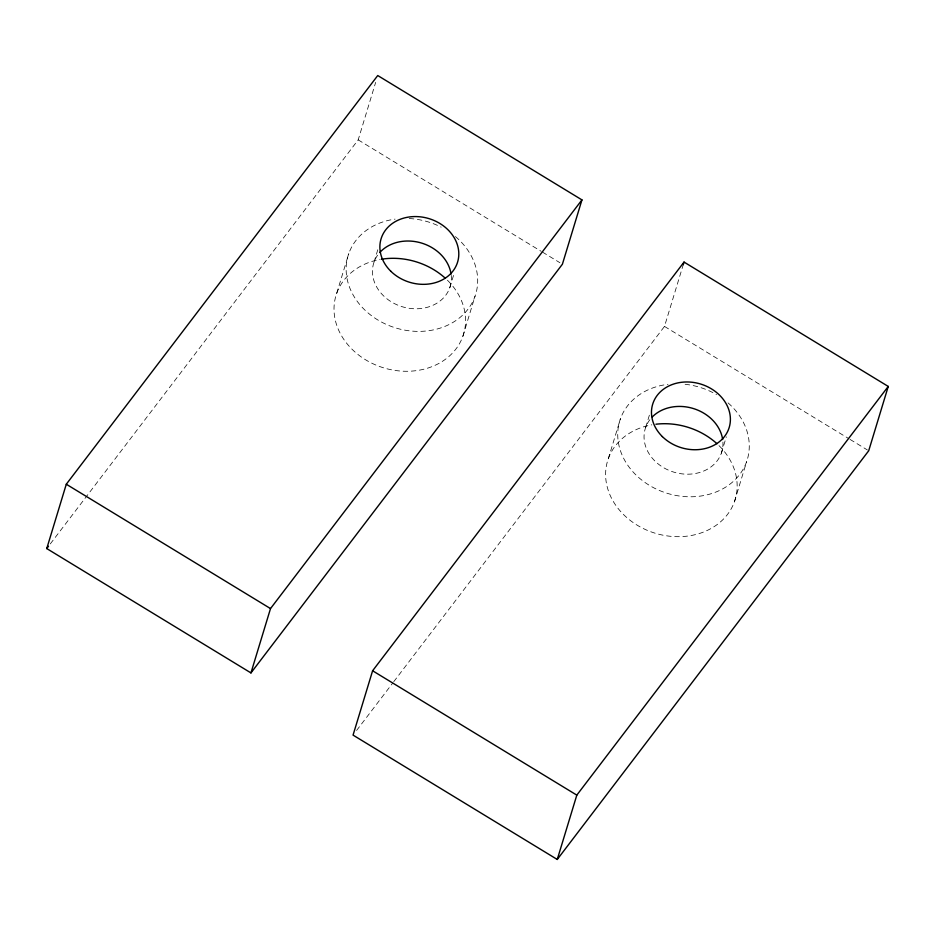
<?xml version="1.0" encoding="UTF-8"?>
<svg xmlns="http://www.w3.org/2000/svg" width="935" height="935" viewBox="0 0 935 935"><rect width="100%" height="100%" fill="white"/><g stroke="black" fill="none" stroke-linecap="round" stroke-linejoin="round"><path stroke-width="0.7" stroke-dasharray="4.67 3.51" d="M50.291 543.913L358.187 139.876L375.66 82.374M336.682 293.391L348.802 253.502M374.047 262.069L378.582 247.132M449.77 287.746L453.896 274.165M462.895 336.191L475.015 296.301M608.276 458.804L620.396 418.915M393.752 681.697L664.493 326.42L683.216 264.815M645.641 427.47L649.767 413.889M721.364 453.148L726.32 436.844M734.489 501.592L746.609 461.703M356.597 730.457L392.875 682.854M358.187 139.876L541.225 251.34M542.475 252.099L559.901 262.712M664.493 326.42L848.781 438.644M850.02 439.403L867.458 450.016M447.421 280.219A66.654 55.457 16.9 0 1 437.393 364.206A66.654 55.457 16.9 0 1 340.714 334.321A66.654 55.457 16.9 0 1 380.171 259.439M455.415 236.578A66.654 55.457 16.9 0 1 451.815 323.078A66.654 55.457 16.9 0 1 352.834 294.431A66.654 55.457 16.9 0 1 395.049 219.117M409.214 218.533A66.654 55.457 16.9 0 1 441.156 227.147M451.231 275.404A39.995 33.274 16.9 0 1 402.915 306.937A39.995 33.274 16.9 0 1 378.219 254.39M719.003 445.621A66.654 55.457 16.9 0 1 708.975 529.607A66.654 55.457 16.9 0 1 612.308 499.722A66.654 55.457 16.9 0 1 651.765 424.841M728.073 402.903A66.654 55.457 16.9 0 1 722.264 489.11A66.654 55.457 16.9 0 1 623.82 458.688A66.654 55.457 16.9 0 1 668.022 384.332M685.098 384.273A66.654 55.457 16.9 0 1 716.537 394.628M722.919 442.08A39.995 33.274 16.9 0 1 673.784 472.128A39.995 33.274 16.9 0 1 649.813 419.792"/><path stroke-width="1.4" d="M46.75 548.564L66.291 484.225L377.74 75.536L581.944 199.891L562.391 264.231L250.954 672.919L46.75 548.564L48.515 546.239M250.954 672.919L270.507 608.58L581.944 199.891M372.609 670.769L353.056 735.109L557.26 859.464L868.708 450.775L888.25 386.435L684.046 262.08L372.609 670.769L576.813 795.124L557.26 859.464M683.216 264.815L684.046 262.08M576.813 795.124L888.25 386.435M66.291 484.225L270.507 608.58M381.55 259.205A66.654 55.457 16.9 0 1 445.399 278.314M379.844 252.438A39.995 33.274 16.9 0 1 421.615 243.077A39.995 33.274 16.9 0 1 451.067 274.13M655.903 424.221A66.654 55.457 16.9 0 1 716.993 443.728M652.314 416.905A39.995 33.274 16.9 0 1 693.922 408.712A39.995 33.274 16.9 0 1 722.662 439.532M390.76 271.197A39.995 33.274 16.9 0 0 457.203 263.296A39.995 33.274 16.9 0 0 410.044 216.873A39.995 33.274 16.9 0 0 390.76 271.197M662.354 436.598A39.995 33.274 16.9 0 0 728.797 428.697A39.995 33.274 16.9 0 0 681.638 382.275A39.995 33.274 16.9 0 0 662.354 436.598"/></g></svg>
